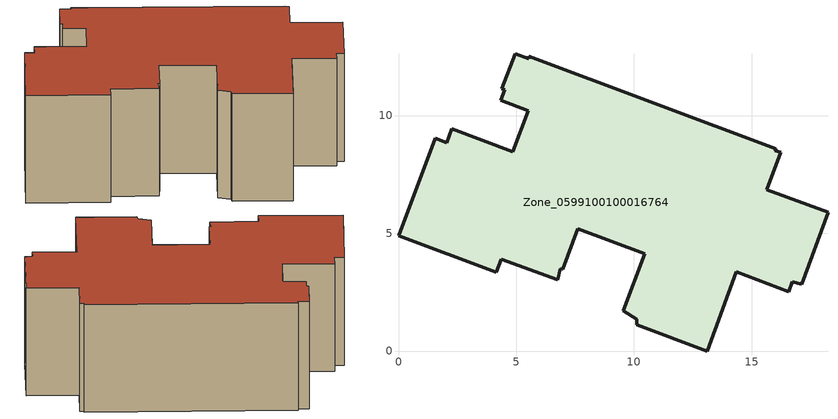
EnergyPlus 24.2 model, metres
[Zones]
Zone_0599100100016764
 floor ground (C_G): 6.87,3.5 6.76,3.02 4.37,3.9 4.16,3.34 0,4.89 1.56,9.04 2.05,8.85 2.27,9.44 4.85,8.47 5.5,10.21 4.34,10.65 4.51,11.1 4.39,11.14 4.96,12.62 5.53,12.4 5.52,12.51 16.02,8.59 16.01,8.51 16.22,8.43 15.63,6.86 18.24,5.88 17.12,2.83 16.71,2.95 16.56,2.52 14.35,3.36 13.11,0 10.12,1.12 10.12,1.34 9.54,1.71 10.45,4.13 7.61,5.2 6.97,3.47 z0
 wall outside (C_F): 15.63,6.86 16.22,8.43 16.01,8.51 16.02,8.59 5.52,12.51 5.53,12.4 4.96,12.62 4.39,11.14 4.51,11.1 4.34,10.65 5.5,10.21 4.85,8.47 2.27,9.44 2.05,8.85 1.56,9.04 0,4.89 4.16,3.34 4.37,3.9 6.76,3.02 6.87,3.5 6.97,3.47 7.61,5.2 10.45,4.13 9.54,1.71 10.12,1.34 10.12,1.12 13.11,0 14.35,3.36 16.56,2.52 16.71,2.95 17.12,2.83 18.24,5.88 15.63,6.86 z0:6.51
 roof outside (C_R): 16.71,2.95 17.12,2.83 18.24,5.88 15.63,6.86 16.22,8.43 16.01,8.51 16.02,8.59 5.52,12.51 5.53,12.4 4.96,12.62 4.39,11.14 4.51,11.1 4.34,10.65 5.5,10.21 4.85,8.47 2.27,9.44 2.05,8.85 1.56,9.04 0,4.89 4.16,3.34 4.37,3.9 6.76,3.02 6.87,3.5 6.97,3.47 7.61,5.2 10.45,4.13 9.54,1.71 10.12,1.34 10.12,1.12 13.11,0 14.35,3.36 16.56,2.52 z6.51
[BUILDING]
Pand.0599100100016764: North Axis=0; Terrain=City; Loads Convergence Tolerance Value=0.04; Temperature Convergence Tolerance Value=0.4; Solar Distribution=FullExterior; Maximum Number of Warmup Days=25; Minimum Number of Warmup Days=1
[Site:Location]
Rotterdam.The.Hague.AP_ZH_NLD Design_Conditions: Latitude=51.96; Longitude=4.45; Time Zone=1; Elevation=-4.5
[SITE:GROUNDTEMPERATURE:BUILDINGSURFACE]
18, 18, 18, 18, 18, 18, 18, 18, 18, 18, 18, 18
[MATERIAL] Thermal Absorptance=0.9; Solar Absorptance=0.7; Visible Absorptance=0.7
Name | Roughness | Thickness | Conductivity | Density | Specific Heat
G.D.2015-2018 | MediumSmooth | 0.15 | 0.0428571 | 540 | 1210
F.D.2015-2018 | Rough | 0.3 | 0.0666667 | 1920 | 840
R.D.2015-2018 | MediumRough | 0.2 | 0.0333333 | 1500 | 1000
[CONSTRUCTION]
C_G: G.D.2015-2018
C_F: F.D.2015-2018
C_R: R.D.2015-2018
[ZONE]
Zone_0599100100016764: Type=1; Multiplier=1; Ceiling Height=Autocalculate; Volume=Autocalculate; Floor Area=autocalculate; Part of Total Floor Area=Yes
[ZONEINFILTRATION:DESIGNFLOWRATE]
Infil_Zone_0599100100016764: Zone or ZoneList or Space or SpaceList=Zone_0599100100016764; Schedule=AlwaysOn; Design Flow Rate Calculation Method=Flow/Area; Flow Rate per Floor Area=0.0021; Constant Term Coefficient=1; Temperature Term Coefficient=0; Velocity Term Coefficient=0; Velocity Squared Term Coefficient=0
[HVACTEMPLATE:ZONE:IDEALLOADSAIRSYSTEM]
Zone_0599100100016764: Maximum Heating Supply Air Temperature=50; Minimum Cooling Supply Air Temperature=13; Maximum Heating Supply Air Humidity Ratio=0.0156; Minimum Cooling Supply Air Humidity Ratio=0.0077; Heating Limit=NoLimit; Cooling Limit=NoLimit; Dehumidification Control Type=ConstantSensibleHeatRatio; Cooling Sensible Heat Ratio=0.7; Dehumidification Setpoint=60; Humidification Control Type=None; Humidification Setpoint=30; Outdoor Air Method=None; Outdoor Air Flow Rate per Person=0.00944; Outdoor Air Flow Rate per Zone Floor Area=0; Outdoor Air Flow Rate per Zone=0; Demand Controlled Ventilation Type=None; Outdoor Air Economizer Type=NoEconomizer; Heat Recovery Type=None; Sensible Heat Recovery Effectiveness=0.7; Latent Heat Recovery Effectiveness=0.65
[ZONECONTROL:THERMOSTAT]
ThermostatControl_Zone_0599100100016764: Zone or ZoneList=Zone_0599100100016764; Control Type Schedule=DualSetpointControlType; Control 1=Thermostat_Zone_0599100100016764; Temperature Difference Between Cutout And Setpoint=0
[THERMOSTATSETPOINT:DUALSETPOINT]
Thermostat_Zone_0599100100016764: Heating Setpoint Temperature Schedule=HeatingSetpoint_Zone_0599100100016764; Cooling Setpoint Temperature Schedule=CoolingSetpoint_Zone_0599100100016764
[SCHEDULE:COMPACT]
HeatingSetpoint_Zone_0599100100016764: Through: 12/31, For: AllDays, Until: 24:00, 21
CoolingSetpoint_Zone_0599100100016764: Through: 12/31, For: AllDays, Until: 24:00, 24
DualSetpointControlType: Through: 12/31, For: AllDays, Until: 24:00, 4
AlwaysOn: Through: 12/31, For: AllDays, Until: 24:00, 1
